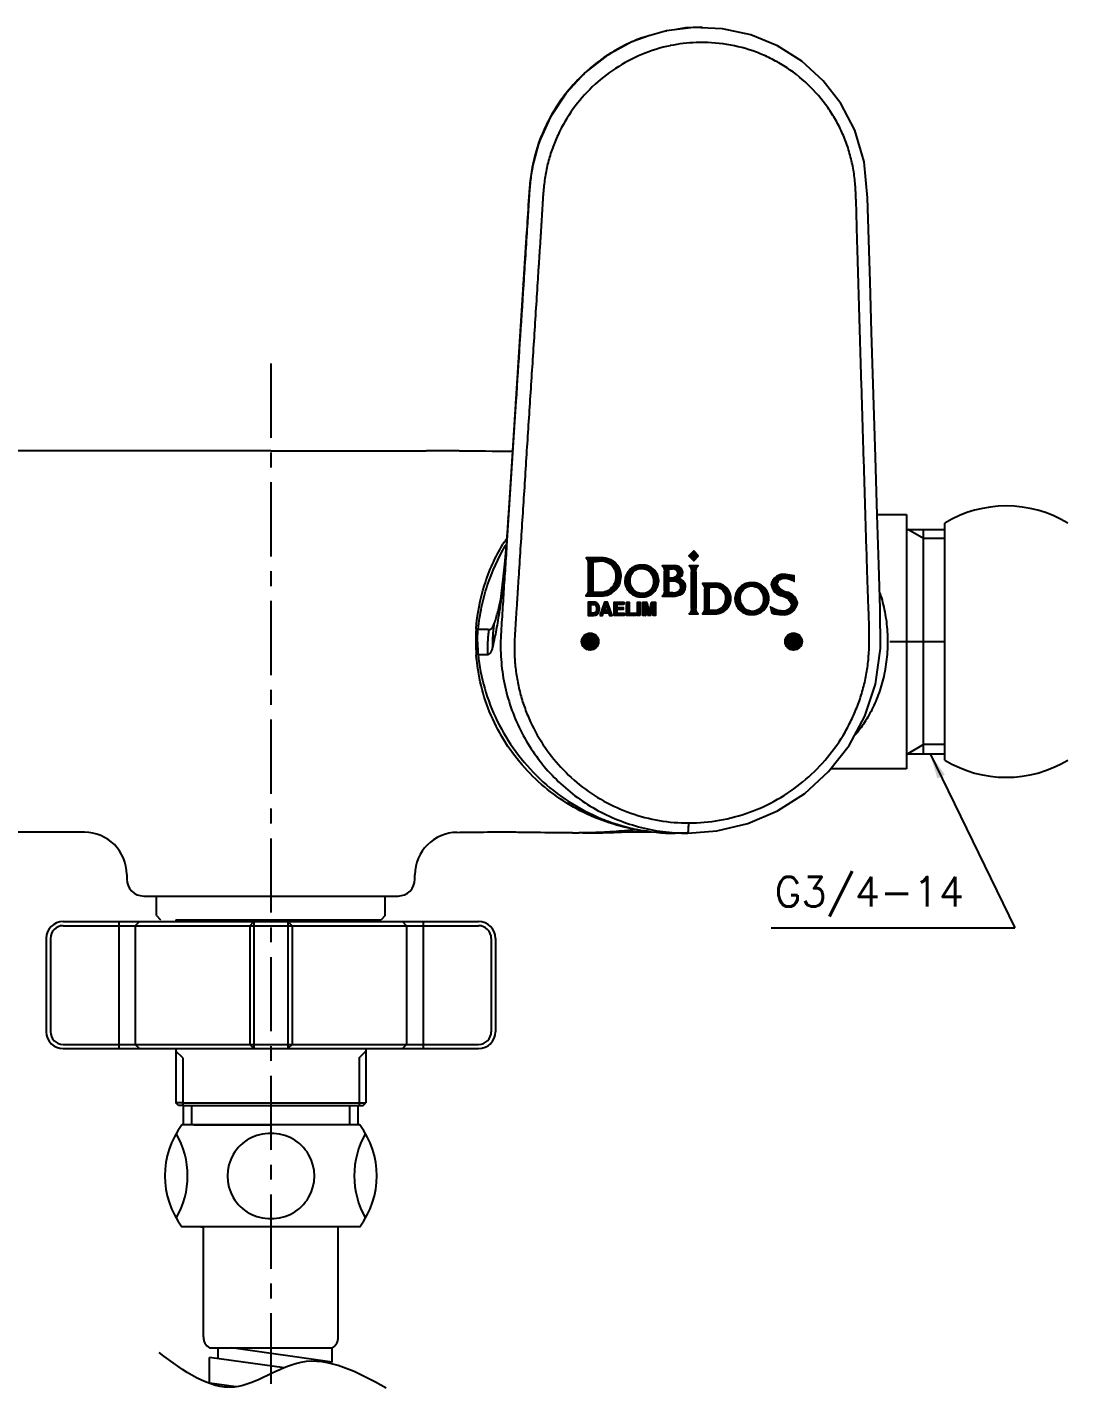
# Model space of a CAD drawing. Extents: x -7342 to 109, y -2615 to 214.
# Drawn here: x -5261.6 to -5138.9, y -2532.8 to -2372.1 of the extents above; entities that cross this region are included whole.
import ezdxf

# ---------------------------------------------------------------- set-up
doc = ezdxf.new("R2010")
doc.units = 0
doc.header["$LTSCALE"] = 7
doc.linetypes.add('CENTER', pattern=[2, 1.25, -0.25, 0.25, -0.25])
doc.layers.get('0').update_dxf_attribs({"color": 2, "linetype": 'CONTINUOUS'})
for name, color, linetype in [('00_COMPONENTS', 7, 'CONTINUOUS'), ('08_ALL_FEATURES', 7, 'CONTINUOUS'), ('CL', 1, 'CENTER'), ('D', 2, 'CONTINUOUS'), ('DIM', 2, 'CONTINUOUS'), ('DWG', 7, 'CONTINUOUS'), ('LAYER_1', 160, 'CONTINUOUS'), ('기본값', 7, 'CONTINUOUS')]:
    doc.layers.add(name, color=color, linetype=linetype)
doc.styles.add('GHS', font='ROMANS.shx', dxfattribs={"bigfont": 'GHS.shx'})
doc.dimstyles.new('STANDARD$7', dxfattribs={"dimtxt": 3.5, "dimasz": 3, "dimexe": 1, "dimexo": 1, "dimgap": 1, "dimtad": 3, "dimdec": 4, "dimzin": 0, "dimdsep": 46, "dimtxsty": 'GHS', "dimcen": 1, "dimclrd": 2, "dimclre": 256, "dimclrt": 2, "dimadec": 4, "dimazin": 0, "dimtfac": 1, "dimtdec": 4, "dimtmove": 2, "dimatfit": 2, "dimfxl": 1, "dimtolj": 1, "dimtzin": 0, "dimlwd": -1, "dimlwe": -1, "dimarcsym": 0})
pattern_1 = [(135, (-4645.74708, -4408.83916), (-0.088388348, -0.088388348), [])]
pattern_2 = [(45, (20371.43451, 10013.80443), (-0.0566591972, 0.0566591972), [])]

msp = doc.modelspace()

# ---------------------------------------------------------------- hatches: boundary and pattern name
at = {"layer": 'D'}
h = msp.add_hatch(dxfattribs=at)
h.set_pattern_fill('ANSI31', color=256, scale=0.641026, angle=720, style=0)
h.set_pattern_definition(pattern_2)
h.paths.add_polyline_path([(-5192.96, -2434.87), (-5193.02, -2434.85), (-5193.08, -2434.83), (-5193.14, -2434.82), (-5193.2, -2434.8), (-5193.26, -2434.78), (-5193.32, -2434.77), (-5193.39, -2434.76), (-5193.45, -2434.75), (-5193.52, -2434.74), (-5193.58, -2434.73), (-5193.65, -2434.72), (-5193.72, -2434.71), (-5193.79, -2434.71), (-5193.86, -2434.7), (-5193.93, -2434.7), (-5194.08, -2434.7), (-5195.66, -2434.7, -0.236351), (-5195.43, -2435.39), (-5195.44, -2435.51), (-5195.44, -2435.61), (-5195.44, -2438.24), (-5195.44, -2438.35), (-5195.43, -2438.47, -0.243656), (-5195.7, -2439.2), (-5194.11, -2439.2, 0.439642), (-5191.54, -2436.91), (-5191.54, -2436.84), (-5191.54, -2436.78), (-5191.55, -2436.72), (-5191.55, -2436.66), (-5191.56, -2436.6), (-5191.56, -2436.54), (-5191.57, -2436.48), (-5191.58, -2436.42), (-5191.6, -2436.36), (-5191.61, -2436.31), (-5191.62, -2436.25), (-5191.64, -2436.2), (-5191.66, -2436.14), (-5191.68, -2436.09), (-5191.69, -2436.04), (-5191.72, -2435.99), (-5191.74, -2435.94), (-5191.76, -2435.89), (-5191.79, -2435.84), (-5191.81, -2435.79), (-5191.84, -2435.74), (-5191.87, -2435.7), (-5191.9, -2435.65), (-5191.93, -2435.61), (-5191.96, -2435.57), (-5192, -2435.52), (-5192.03, -2435.48), (-5192.07, -2435.44), (-5192.1, -2435.4), (-5192.14, -2435.36), (-5192.18, -2435.33), (-5192.22, -2435.29), (-5192.26, -2435.26), (-5192.31, -2435.22), (-5192.35, -2435.19), (-5192.39, -2435.16), (-5192.44, -2435.12), (-5192.49, -2435.09), (-5192.54, -2435.07), (-5192.59, -2435.04), (-5192.64, -2435.01), (-5192.69, -2434.98), (-5192.74, -2434.96), (-5192.79, -2434.94), (-5192.85, -2434.91), (-5192.9, -2434.89)])
h.paths.add_polyline_path([(-5194.13, -2435.09, -0.483453), (-5192.16, -2436.99, -0.445778), (-5194.25, -2438.8), (-5194.79, -2438.75), (-5194.82, -2438.75), (-5194.82, -2435.18), (-5194.79, -2435.17)], flags=16)
h.paths.add_polyline_path([(-5189.06, -2435.56, 0.421392), (-5191.1, -2437.43, 0.424465), (-5189.11, -2439.32, 0.419676), (-5187.11, -2437.41, 0.42023)])
h.paths.add_polyline_path([(-5189.1, -2435.95, -0.422983), (-5187.73, -2437.52, -0.443438), (-5189.09, -2438.93, -0.412579), (-5190.48, -2437.38, -0.44388)], flags=16)
h.paths.add_polyline_path([(-5184.27, -2436.44, 0.448313), (-5185.41, -2435.65), (-5186.7, -2435.65), (-5186.7, -2435.67, -0.295214), (-5186.46, -2436.41), (-5186.46, -2438.47, -0.289977), (-5186.7, -2439.22), (-5186.7, -2439.24), (-5185.8, -2439.24, 0.113927), (-5184.58, -2439.07, 0.285244), (-5183.93, -2438.11, 0.373228), (-5184.82, -2437.15, 0.323791)])
h.paths.add_polyline_path([(-5185.91, -2436.03), (-5185.54, -2435.99, -0.453804), (-5184.86, -2436.53, -0.413868), (-5185.73, -2437.1), (-5185.91, -2437.1)], flags=16)
h.paths.add_polyline_path([(-5185.91, -2437.46), (-5185.52, -2437.43, -0.446221), (-5184.53, -2438.16, -0.476995), (-5185.43, -2438.85), (-5185.91, -2438.8)], flags=16)
h.paths.add_polyline_path([(-5182.7, -2436.42, -0.2882), (-5182.46, -2435.67), (-5182.46, -2435.65), (-5183.41, -2435.65), (-5183.41, -2435.76, -0.248324), (-5183.26, -2436.42), (-5183.26, -2440.56, -0.245344), (-5183.41, -2441.21), (-5183.41, -2441.32), (-5182.46, -2441.32), (-5182.46, -2441.3, -0.290315), (-5182.7, -2440.56)])
h.paths.add_polyline_path([(-5182.41, -2434.47), (-5182.98, -2433.9), (-5183.41, -2434.33), (-5183.41, -2434.62), (-5182.98, -2435.05)])
h.paths.add_polyline_path([(-5183.41, -2434.33), (-5183.55, -2434.47), (-5183.41, -2434.62)])
h.paths.add_polyline_path([(-5183.41, -2435.65), (-5183.5, -2435.65), (-5183.5, -2435.67, -0.04335), (-5183.41, -2435.76)])
h.paths.add_polyline_path([(-5180.62, -2437.73), (-5181.95, -2437.73), (-5181.95, -2437.75, -0.310287), (-5181.71, -2438.48), (-5181.71, -2440.54, -0.280542), (-5181.95, -2441.31), (-5181.95, -2441.32), (-5180.65, -2441.32, 0.44276), (-5178.6, -2439.5, 0.459325)])
h.paths.add_polyline_path([(-5180.67, -2438.13, -0.48581), (-5179.22, -2439.56, -0.453578), (-5180.76, -2440.93), (-5181.16, -2440.89), (-5181.16, -2438.19)], flags=16)
h.paths.add_polyline_path([(-5176.07, -2437.64, 0.421405), (-5178.11, -2439.52, 0.424441), (-5176.13, -2441.41, 0.419716), (-5174.12, -2439.49, 0.420245)])
h.paths.add_polyline_path([(-5176.11, -2438.03, -0.423026), (-5174.74, -2439.6, -0.443471), (-5176.1, -2441.02, -0.412591), (-5177.49, -2439.47, -0.443865)], flags=16)
h.paths.add_polyline_path([(-5171.14, -2436.84), (-5172.13, -2436.69, 0.42075), (-5173.84, -2437.86, 0.317457), (-5172.53, -2439.21, -0.298738), (-5171.44, -2440.23, -0.38441), (-5172.48, -2440.99, -0.161999), (-5173.94, -2440.48), (-5173.77, -2441.21, 0.086778), (-5172.56, -2441.41, 0.406659), (-5170.74, -2440.01, 0.296431), (-5172.04, -2438.75, -0.2788), (-5173.13, -2437.79, -0.426893), (-5172.19, -2437.11, -0.173483), (-5171.14, -2437.5)])
h = msp.add_hatch(dxfattribs=at)
h.set_pattern_fill('ANSI31', color=256, scale=0.641026, angle=720, style=0)
h.set_pattern_definition(pattern_2)
h.paths.add_polyline_path([(-5194.16, -2441.06), (-5194.12, -2440.88), (-5194.1, -2440.69), (-5194.11, -2440.6), (-5194.12, -2440.52), (-5194.13, -2440.43), (-5194.16, -2440.34), (-5194.2, -2440.25), (-5194.25, -2440.17), (-5194.32, -2440.09), (-5194.41, -2440.02), (-5194.51, -2439.97), (-5194.58, -2439.95), (-5194.67, -2439.94), (-5194.76, -2439.94), (-5195.43, -2439.94), (-5195.43, -2441.51), (-5194.76, -2441.51), (-5194.54, -2441.48), (-5194.36, -2441.38), (-5194.23, -2441.22)])
h.paths.add_polyline_path([(-5195.12, -2440.21), (-5194.81, -2440.21), (-5194.68, -2440.22), (-5194.58, -2440.27), (-5194.51, -2440.34), (-5194.47, -2440.44), (-5194.45, -2440.56), (-5194.44, -2440.71), (-5194.44, -2440.82), (-5194.46, -2440.92), (-5194.49, -2441.01), (-5194.56, -2441.14), (-5194.67, -2441.21), (-5194.81, -2441.24), (-5195.12, -2441.24)], flags=16)
h.paths.add_polyline_path([(-5193.13, -2439.94), (-5193.5, -2439.94), (-5194.06, -2441.51), (-5193.72, -2441.51), (-5193.61, -2441.19), (-5193.04, -2441.19), (-5192.93, -2441.51), (-5192.58, -2441.51)])
h.paths.add_polyline_path([(-5193.52, -2440.92), (-5193.32, -2440.3), (-5193.12, -2440.92)], flags=16)
h.paths.add_polyline_path([(-5191.3, -2440.55), (-5192.04, -2440.55), (-5192.04, -2440.22), (-5191.23, -2440.22), (-5191.23, -2439.94), (-5192.36, -2439.94), (-5192.36, -2441.51), (-5191.19, -2441.51), (-5191.19, -2441.23), (-5192.04, -2441.23), (-5192.04, -2440.82), (-5191.3, -2440.82)])
h.paths.add_polyline_path([(-5190.59, -2439.94), (-5190.92, -2439.94), (-5190.92, -2441.51), (-5189.81, -2441.51), (-5189.81, -2441.23), (-5190.59, -2441.23)])
h.paths.add_polyline_path([(-5189.29, -2439.94), (-5189.61, -2439.94), (-5189.61, -2441.51), (-5189.29, -2441.51)])
h.paths.add_polyline_path([(-5188.68, -2440.41), (-5188.68, -2440.37), (-5188.68, -2440.32), (-5188.68, -2440.27), (-5188.68, -2440.23), (-5188.68, -2440.19), (-5188.38, -2441.51), (-5188.07, -2441.51), (-5187.77, -2440.19), (-5187.77, -2440.23), (-5187.77, -2440.27), (-5187.77, -2440.32), (-5187.77, -2440.37), (-5187.77, -2440.41), (-5187.77, -2440.45), (-5187.77, -2441.51), (-5187.47, -2441.51), (-5187.47, -2439.94), (-5187.94, -2439.94), (-5188.22, -2441.17), (-5188.51, -2439.94), (-5188.98, -2439.94), (-5188.98, -2441.51), (-5188.68, -2441.51)])
h = msp.add_hatch(dxfattribs=at)
h.set_pattern_fill('ANSI31', color=256, scale=0.095233, angle=720, style=0)
h.set_pattern_definition([(45, (-6895.486861, -4260.592286), (-0.00841745672, 0.00841745672), [])])
h.paths.add_polyline_path([(-5183.41, -2441.21, -0.043414), (-5183.5, -2441.3), (-5183.5, -2441.32), (-5183.41, -2441.32)])
at = {"layer": 'DIM'}
h = msp.add_hatch(dxfattribs=at)
h.set_pattern_fill('ANSI31', color=5, angle=90, style=0)
h.set_pattern_definition(pattern_1)
h.paths.add_polyline_path([(-5196.2, -2444.59), (-5194.2, -2444.59, 0.414214), (-5195.2, -2443.59, 0.414214)])
h.paths.add_polyline_path([(-5196.2, -2444.59, 0.414214), (-5195.2, -2445.59, 0.414214), (-5194.2, -2444.59)])
h = msp.add_hatch(dxfattribs=at)
h.set_pattern_fill('ANSI31', color=1, angle=90, style=0)
h.set_pattern_definition(pattern_1)
h.paths.add_polyline_path([(-5172.2, -2444.59, 0.414214), (-5171.2, -2445.59, 0.414214), (-5170.2, -2444.59)])
h.paths.add_polyline_path([(-5171.2, -2443.59, 0.414214), (-5172.2, -2444.59), (-5170.2, -2444.59, 0.414214)])

# ---------------------------------------------------------------- linework, layer by layer
at = {"color": 7, "linetype": 'Continuous'}
for p, q in [((-5232.86, -2422.1), (-5320.11, -2422.11)), ((-5232.86, -2422.09), (-5221.77, -2422.09)), ((-5232.86, -2422.09), (-5221.77, -2422.09)), ((-5204.43, -2422.12), (-5204.36, -2422.12)), ((-5161.33, -2429.59), (-5157.86, -2429.59)), ((-5157.86, -2429.59), (-5157.86, -2459.59)), ((-5157.86, -2431.37), (-5153.36, -2431.37)), ((-5155.86, -2457.81), (-5155.86, -2431.37)), ((-5157.86, -2457.81), (-5153.36, -2457.81)), ((-5157.86, -2459.59), (-5166.8, -2459.59)), ((-5254.85, -2467.07), (-5290.35, -2467.07)), ((-5197.26, -2467.15), (-5197.34, -2467.15)), ((-5197.26, -2467.15), (-5197.34, -2467.15)), ((-5191.95, -2467.07), (-5190.81, -2467.03)), ((-5190.81, -2467.03), (-5190.46, -2467.02)), ((-5190.46, -2467.02), (-5188.05, -2467.01)), ((-5249.86, -2472.07), (-5249.86, -2472.59)), ((-5215.86, -2472.59), (-5215.86, -2472.09)), ((-5247.86, -2474.59), (-5217.86, -2474.59))]:
    msp.add_line(p, q, dxfattribs=at)
msp.add_lwpolyline([(-5196.05, -2467.15), (-5194.1, -2467.13), (-5191.95, -2467.07)], dxfattribs=at)
for centre, radius, start, end in [((-5213.23, -3291.61), 869.53, 89.82877, 90.08489), ((-5254.86, -2472.07), 5, 0, 89.9948), ((-5210.86, -2472.09), 5, 90.1988, 180), ((-5215.83, -1038.26), 1428.83, 270.19876, 270.24499), ((-5206.23, -3203.43), 736.35, 89.96863, 90.27117), ((-5197.32, -2357.41), 109.74, 270.0305, 270.4146), ((-5247.86, -2472.59), 2, 180, 270), ((-5217.86, -2472.59), 2, 270, 0)]:
    msp.add_arc(centre, radius, start, end, dxfattribs=at)
for points in [[(-5221.77, -2422.09), (-5219.35, -2422.09), (-5216.94, -2422.09), (-5214.52, -2422.08)], [(-5210.64, -2422.09), (-5208.57, -2422.09), (-5206.5, -2422.12), (-5204.43, -2422.12)], [(-5189.78, -2466.74), (-5190.23, -2466.81), (-5190.68, -2466.86), (-5191.13, -2466.9)]]:
    msp.add_open_spline(points, degree=3, dxfattribs=at)
for points, knots in [([(-5197.34, -2467.15), (-5198.75, -2467.15), (-5200.88, -2467.12), (-5203.71, -2467.08), (-5205.12, -2467.07), (-5205.83, -2467.07)], [0, 0, 0, 0, 0.499977, 0.749956, 1, 1, 1, 1]), ([(-5191.13, -2466.9), (-5192.03, -2466.99), (-5193.83, -2467.11), (-5195.63, -2467.14), (-5196.53, -2467.15)], [0, 0, 0, 0, 0.500348, 1, 1, 1, 1])]:
    msp.add_open_spline(points, degree=3, knots=knots, dxfattribs=at)
at = {"layer": '00_COMPONENTS', "color": 7, "linetype": 'Continuous'}
for p, q in [((-5246.36, -2476.89), (-5246.36, -2474.59)), ((-5219.36, -2476.89), (-5219.36, -2474.59)), ((-5257.36, -2477.59), (-5208.36, -2477.59)), ((-5250.8, -2477.59), (-5250.8, -2492.59)), ((-5248.86, -2478.09), (-5248.36, -2477.59)), ((-5246.36, -2476.89), (-5245.86, -2477.39)), ((-5244.06, -2477.39), (-5244.06, -2477.59)), ((-5244.06, -2477.39), (-5221.66, -2477.39)), ((-5235.36, -2478.09), (-5234.86, -2477.59)), ((-5234.86, -2477.59), (-5234.86, -2492.59)), ((-5230.36, -2478.09), (-5230.86, -2477.59)), ((-5230.86, -2477.59), (-5230.86, -2492.59)), ((-5221.66, -2477.39), (-5219.85, -2477.39)), ((-5221.66, -2477.39), (-5221.66, -2477.59)), ((-5219.36, -2476.89), (-5219.86, -2477.39)), ((-5216.85, -2478.09), (-5217.35, -2477.59)), ((-5214.91, -2477.59), (-5214.91, -2492.59)), ((-5257.36, -2478.09), (-5208.36, -2478.09)), ((-5248.86, -2478.09), (-5248.86, -2492.09)), ((-5235.36, -2478.09), (-5235.36, -2492.09)), ((-5230.36, -2478.09), (-5230.36, -2492.09)), ((-5216.85, -2478.09), (-5216.85, -2492.09)), ((-5259.36, -2479.59), (-5259.36, -2490.59)), ((-5258.86, -2479.59), (-5258.86, -2490.59)), ((-5206.86, -2479.59), (-5206.86, -2490.59)), ((-5206.36, -2479.59), (-5206.36, -2490.59)), ((-5257.36, -2492.09), (-5208.36, -2492.09)), ((-5248.86, -2492.09), (-5248.36, -2492.59)), ((-5235.36, -2492.09), (-5234.86, -2492.59)), ((-5230.36, -2492.09), (-5230.86, -2492.59)), ((-5216.85, -2492.09), (-5217.35, -2492.59)), ((-5257.36, -2492.59), (-5208.36, -2492.59)), ((-5244.06, -2492.59), (-5244.06, -2492.89)), ((-5243.26, -2493.69), (-5244.06, -2492.89)), ((-5244.06, -2492.89), (-5244.06, -2498.99)), ((-5243.26, -2493.69), (-5243.26, -2499.29)), ((-5222.46, -2493.69), (-5221.66, -2492.89)), ((-5222.46, -2493.69), (-5222.46, -2499.29)), ((-5221.66, -2492.59), (-5221.66, -2492.89)), ((-5221.66, -2492.89), (-5221.66, -2498.99)), ((-5243.76, -2499.29), (-5244.06, -2498.99)), ((-5243.26, -2498.99), (-5244.06, -2498.99)), ((-5243.26, -2499.29), (-5243.76, -2499.29)), ((-5243.26, -2498.99), (-5232.86, -2498.99)), ((-5243.26, -2499.29), (-5222.46, -2499.29)), ((-5243.16, -2501.59), (-5243.16, -2499.29)), ((-5242.17, -2501.59), (-5242.17, -2499.29)), ((-5232.86, -2498.99), (-5222.46, -2498.99)), ((-5223.54, -2501.59), (-5223.54, -2499.29)), ((-5222.56, -2501.59), (-5222.56, -2499.29)), ((-5222.46, -2498.99), (-5221.66, -2498.99)), ((-5222.46, -2499.29), (-5221.96, -2499.29)), ((-5221.96, -2499.29), (-5221.66, -2498.99)), ((-5222.36, -2501.59), (-5243.36, -2501.59)), ((-5241.96, -2501.59), (-5232.86, -2501.59)), ((-5223.76, -2501.59), (-5232.86, -2501.59))]:
    msp.add_line(p, q, dxfattribs=at)
for centre, radius, start, end in [((-5257.36, -2479.59), 2, 90, 180), ((-5208.36, -2479.59), 2, 0, 90), ((-5257.36, -2479.59), 1.5, 90, 180), ((-5208.36, -2479.59), 1.5, 0, 90), ((-5257.36, -2490.59), 2, 180, 270), ((-5257.36, -2490.59), 1.5, 180, 270), ((-5208.36, -2490.59), 2, 270, 0), ((-5208.36, -2490.59), 1.5, 270, 0), ((-5235.36, -2507.59), 10, 143.0917, 216.8699), ((-5230.36, -2507.59), 10, 323.1301, 36.8825), ((-5252.68, -2507.59), 10, 330, 30), ((-5232.97, -2507.61), 5.02, 88.6566, 271.3434), ((-5232.74, -2507.61), 5.02, 268.6566, 91.3434), ((-5213.03, -2507.59), 10, 150, 210)]:
    msp.add_arc(centre, radius, start, end, dxfattribs=at)
at = {"layer": '08_ALL_FEATURES', "color": 7, "linetype": 'Continuous'}
for p, q in [((-5188.14, -2373.12), (-5190.26, -2373.87)), ((-5186.18, -2372.55), (-5189.23, -2373.44)), ((-5183.02, -2372.16), (-5186.18, -2372.55)), ((-5186.18, -2372.55), (-5186.18, -2372.55)), ((-5179.6, -2372.31), (-5183.02, -2372.16)), ((-5189.23, -2373.44), (-5190.43, -2373.95)), ((-5202.03, -2388.67), (-5202.03, -2388.66)), ((-5202.64, -2395.55), (-5202.77, -2397.53)), ((-5202.64, -2395.56), (-5202.64, -2395.55)), ((-5202.77, -2397.53), (-5204.61, -2425.92)), ((-5203.09, -2402.46), (-5204.87, -2430.08)), ((-5203.09, -2402.46), (-5203.09, -2402.45)), ((-5203.06, -2402.45), (-5203.07, -2402.55)), ((-5203.95, -2416.25), (-5204.82, -2429.63)), ((-5203.98, -2416.27), (-5203.98, -2416.25)), ((-5204.82, -2429.63), (-5205.05, -2433.29)), ((-5204.87, -2430.08), (-5204.87, -2429.98)), ((-5205.09, -2433.29), (-5205.1, -2433.49)), ((-5206.09, -2441.08), (-5206.08, -2441.05)), ((-5205.92, -2441.08), (-5205.93, -2441.1)), ((-5205.92, -2441.12), (-5205.93, -2441.14)), ((-5208.41, -2446.12), (-5207.24, -2446.12)), ((-5190.35, -2467.02), (-5190.33, -2467.02)), ((-5183.69, -2467.19), (-5185.18, -2467.19))]:
    msp.add_line(p, q, dxfattribs=at)
for points in [[(-5182.13, -2372.14), (-5183.95, -2372.22), (-5185.01, -2372.41)], [(-5162.46, -2392.25), (-5162.87, -2388), (-5163.98, -2384.28), (-5165.62, -2381.12), (-5167.7, -2378.44), (-5170.21, -2376.15), (-5173.1, -2374.31), (-5176.26, -2373.03), (-5179.6, -2372.31)], [(-5190.26, -2373.87), (-5193.16, -2375.44), (-5195.78, -2377.48), (-5198.04, -2379.92), (-5199.88, -2382.7), (-5201.24, -2385.74), (-5202.03, -2388.66)], [(-5161.54, -2422.84), (-5161.99, -2408.1), (-5162.17, -2402.16), (-5162.46, -2392.25)], [(-5183.69, -2467.19), (-5180.24, -2466.92), (-5176.58, -2466.04), (-5173.09, -2464.54), (-5169.89, -2462.49), (-5167.06, -2459.92), (-5164.65, -2456.85), (-5162.78, -2453.37), (-5161.52, -2449.62), (-5160.93, -2445.42), (-5160.97, -2440.74), (-5161.15, -2435.53), (-5161.33, -2429.62), (-5161.54, -2422.84)], [(-5204.61, -2425.92), (-5204.95, -2431.13), (-5205.04, -2432.39), (-5205.11, -2433.29)], [(-5205.11, -2433.29), (-5205.3, -2435.47), (-5205.48, -2437.24), (-5205.64, -2438.58), (-5205.79, -2439.63), (-5205.95, -2440.49), (-5206.09, -2441.08)]]:
    msp.add_lwpolyline(points, dxfattribs=at)
for centre, radius, start, end in [((-5182.17, -2392.32), 20.17, 89.3393, 89.8884), ((-5181.94, -2392.56), 20.46, 114.5202, 122.4084), ((-5182.07, -2392.32), 20.19, 110.5132, 114.4681), ((-5182.05, -2392.2), 18.27, 91.9755, 101.6582), ((-5181.89, -2392.62), 20.54, 123.792, 131.6313), ((-5181.92, -2392.59), 20.5, 122.4127, 123.7889), ((-5182.09, -2392.41), 20.24, 133.0533, 140.9711), ((-5181.96, -2392.55), 20.44, 131.637, 133.0598), ((-5182.02, -2392.46), 20.33, 140.9797, 142.4965), ((-5181.85, -2392.59), 20.55, 142.5023, 150.0812), ((-5181.73, -2392.67), 20.69, 150.0678, 151.8838), ((-5181.8, -2392.63), 20.62, 151.8808, 159.1649), ((-5182.86, -2392.24), 19.48, 161.3068, 167.6368), ((-5182.41, -2392.39), 19.95, 159.1871, 161.3096), ((-5183.14, -2392.21), 19.22, 165.2166, 169.3675), ((-5182.36, -2392.34), 19.99, 167.6521, 169.3918), ((-5159.42, -2394.84), 43.09, 174.5682, 175.7443), ((-2686.68, -2562.15), 2521.47, 176.21164, 176.36884), ((-5186.12, -2444.77), 22.6, 146.9781, 148.1408), ((-5186.15, -2444.75), 22.57, 148.1411, 148.9086), ((-5184.64, -2445.41), 23.86, 149.1447, 149.3656), ((-5186.76, -2444.56), 21.93, 176.1971, 179.9484), ((-5186.84, -2444.56), 21.85, 179.951, 180.2558), ((-5186.75, -2444.55), 21.93, 180.2581, 184.133), ((-5196.98, -2342.87), 124.31, 272.7245, 272.8961), ((-5199.12, -2300.54), 166.68, 272.895, 273.0475), ((-5186.17, -2445.21), 21.84, 259.1383, 260.1786), ((-5186.21, -2445.46), 21.58, 260.1717, 264.5547)]:
    msp.add_arc(centre, radius, start, end, dxfattribs=at)
for points, knots in [([(-5186.18, -2372.55), (-5186.18, -2372.55), (-5186.17, -2372.55), (-5186.16, -2372.57), (-5186.15, -2372.59), (-5186.15, -2372.61)], [0, 0, 0, 0, 0.090734, 0.274791, 1, 1, 1, 1]), ([(-5185.74, -2374.31), (-5186.89, -2374.54), (-5189.14, -2375.24), (-5192.26, -2376.89), (-5195.01, -2379.09), (-5197.31, -2381.74), (-5198.79, -2384.27), (-5199.67, -2386.41), (-5200.19, -2388.07), (-5200.53, -2389.77), (-5200.72, -2391.49), (-5200.83, -2393.21), (-5200.93, -2394.94), (-5201.04, -2396.66), (-5201.15, -2398.38), (-5201.27, -2400.11), (-5201.41, -2402.4), (-5201.6, -2405.27), (-5201.89, -2409.87), (-5202.27, -2415.61), (-5202.64, -2421.35), (-5202.93, -2425.95), (-5203.15, -2429.39), (-5203.38, -2432.84), (-5203.56, -2435.71), (-5203.71, -2438.01), (-5203.82, -2439.73), (-5203.93, -2441.45), (-5204.05, -2443.17), (-5204.15, -2444.9), (-5204.12, -2446.62), (-5203.95, -2448.34), (-5203.63, -2450.03), (-5203.18, -2451.69), (-5202.39, -2453.84), (-5201.07, -2456.4), (-5199, -2459.16), (-5196.5, -2461.55), (-5193.61, -2463.48), (-5190.44, -2464.91), (-5187.05, -2465.78), (-5184.72, -2465.98), (-5183.56, -2465.98)], [0, 0, 0, 0, 0.031677, 0.063383, 0.095015, 0.126555, 0.158006, 0.173703, 0.18936, 0.204983, 0.220585, 0.236173, 0.25176, 0.267348, 0.282935, 0.298523, 0.314111, 0.345288, 0.376463, 0.438814, 0.501165, 0.532341, 0.563518, 0.594694, 0.625869, 0.641455, 0.65704, 0.672628, 0.688226, 0.70381, 0.719363, 0.734905, 0.750435, 0.765953, 0.781464, 0.812458, 0.843484, 0.874572, 0.905758, 0.937057, 0.968473, 1, 1, 1, 1]), ([(-5190.43, -2373.94), (-5191.81, -2374.57), (-5194.43, -2376.13), (-5197.18, -2378.75), (-5198.99, -2381.17), (-5200.52, -2383.75), (-5201.35, -2385.86), (-5201.73, -2387.31)], [0, 0, 0, 0, 0.251115, 0.501705, 0.626812, 0.751615, 1, 1, 1, 1]), ([(-5183.56, -2465.98), (-5182.35, -2465.98), (-5179.91, -2465.76), (-5176.37, -2464.82), (-5173.05, -2463.28), (-5170.03, -2461.2), (-5167.41, -2458.65), (-5165.62, -2456.19), (-5164.47, -2454.07), (-5163.73, -2452.41), (-5163.13, -2450.71), (-5162.69, -2448.96), (-5162.4, -2447.18), (-5162.27, -2445.39), (-5162.26, -2443.59), (-5162.31, -2441.8), (-5162.38, -2440.01), (-5162.45, -2438.22), (-5162.51, -2436.43), (-5162.58, -2434.04), (-5162.67, -2431.05), (-5162.78, -2427.47), (-5162.89, -2423.89), (-5163, -2420.31), (-5163.11, -2416.72), (-5163.22, -2413.14), (-5163.33, -2409.56), (-5163.44, -2405.97), (-5163.54, -2402.39), (-5163.63, -2399.41), (-5163.7, -2397.02), (-5163.75, -2395.23), (-5163.79, -2393.44), (-5163.86, -2391.64), (-5163.98, -2389.86), (-5164.28, -2388.09), (-5164.75, -2386.36), (-5165.39, -2384.69), (-5166.19, -2383.09), (-5167.47, -2381.08), (-5169.43, -2378.81), (-5171.8, -2376.96), (-5173.9, -2375.78), (-5176.11, -2374.82), (-5179.05, -2374.05), (-5181.47, -2373.9), (-5182.68, -2373.94)], [0, 0, 0, 0, 0.031609, 0.063286, 0.09497, 0.126636, 0.158249, 0.189751, 0.205471, 0.221177, 0.236861, 0.252496, 0.268097, 0.283683, 0.299258, 0.314822, 0.330378, 0.345937, 0.361497, 0.377058, 0.408181, 0.439303, 0.470425, 0.501546, 0.532667, 0.563789, 0.594911, 0.626033, 0.657158, 0.688281, 0.70384, 0.719395, 0.734948, 0.750513, 0.766078, 0.781585, 0.797093, 0.812622, 0.828136, 0.843632, 0.874645, 0.905801, 0.921435, 0.937093, 0.968481, 1, 1, 1, 1]), ([(-5202.01, -2388.66), (-5202.12, -2389.23), (-5202.28, -2390.37), (-5202.39, -2391.81), (-5202.46, -2392.96), (-5202.53, -2394.11), (-5202.58, -2394.97), (-5202.62, -2395.55)], [0, 0, 0, 0, 0.250564, 0.500648, 0.625559, 0.750396, 1, 1, 1, 1]), ([(-5202.62, -2395.55), (-5202.69, -2396.7), (-5202.84, -2399), (-5202.99, -2401.3), (-5203.06, -2402.45)], [0, 0, 0, 0, 0.499965, 1, 1, 1, 1]), ([(-5204.87, -2430.08), (-5204.89, -2430.35), (-5204.96, -2431.42), (-5205.03, -2432.49), (-5205.09, -2433.29)], [0, 0, 0, 0, 0.252295, 1, 1, 1, 1]), ([(-5208.64, -2443.1), (-5208.52, -2441.35), (-5207.86, -2437.85), (-5206.39, -2434.61), (-5205.48, -2433.1)], [0, 0, 0, 0, 0.500115, 1, 1, 1, 1]), ([(-5208.41, -2443.12), (-5208.32, -2442.25), (-5208.05, -2440.53), (-5207.15, -2437.16), (-5206.06, -2434.75), (-5205.17, -2433.25)], [0, 0, 0, 0, 0.250238, 0.500498, 1, 1, 1, 1]), ([(-5205.1, -2433.49), (-5205.21, -2434.88), (-5205.39, -2436.87), (-5205.68, -2439.41), (-5205.84, -2440.57), (-5205.92, -2441.12)], [0, 0, 0, 0, 0.543792, 0.784313, 1, 1, 1, 1]), ([(-5205.05, -2433.29), (-5205.11, -2434.26), (-5205.24, -2436.19), (-5205.43, -2439.08), (-5205.58, -2441.5), (-5205.72, -2443.43), (-5205.77, -2444.88), (-5205.74, -2446.33), (-5205.57, -2448.26), (-5205.12, -2450.64), (-5204.22, -2453.4), (-5202.54, -2456.88), (-5200.2, -2460.01), (-5197.31, -2462.59), (-5194.9, -2464.23), (-5192.28, -2465.53), (-5188.59, -2466.8), (-5185.64, -2467.19), (-5183.69, -2467.19)], [0, 0, 0, 0, 0.062427, 0.124849, 0.187289, 0.21853, 0.249773, 0.28101, 0.312229, 0.374574, 0.436847, 0.499094, 0.623438, 0.685872, 0.748435, 0.81115, 0.874032, 1, 1, 1, 1]), ([(-5205.1, -2433.49), (-5205.11, -2433.46), (-5205.11, -2433.4), (-5205.11, -2433.33), (-5205.11, -2433.29)], [0, 0, 0, 0, 0.404797, 1, 1, 1, 1]), ([(-5161.01, -2438.88), (-5160.78, -2439.6), (-5160.39, -2441.11), (-5160.09, -2443.43), (-5160.09, -2445.8), (-5160.4, -2448.12), (-5160.97, -2450.32), (-5161.77, -2452.34), (-5162.78, -2454.11), (-5163.56, -2455.16), (-5163.96, -2455.64)], [0, 0, 0, 0, 0.129002, 0.261646, 0.395378, 0.527945, 0.656826, 0.779321, 0.89368, 1, 1, 1, 1]), ([(-5205.93, -2441.14), (-5205.99, -2441.56), (-5206.12, -2442.34), (-5206.32, -2443.42), (-5206.5, -2444.33), (-5206.62, -2444.87), (-5206.67, -2445.11)], [0, 0, 0, 0, 0.315611, 0.587952, 0.816032, 1, 1, 1, 1]), ([(-5206.47, -2442.38), (-5206.4, -2442.19), (-5206.27, -2441.75), (-5206.15, -2441.32), (-5206.09, -2441.08)], [0, 0, 0, 0, 0.447952, 1, 1, 1, 1]), ([(-5208.49, -2444.64), (-5208.49, -2444.37), (-5208.47, -2443.86), (-5208.44, -2443.35), (-5208.42, -2443.12)], [0, 0, 0, 0, 0.536501, 1, 1, 1, 1]), ([(-5208.42, -2443.12), (-5208.31, -2443.12), (-5208.08, -2443.12), (-5207.76, -2443.13), (-5207.43, -2443.13), (-5207.21, -2443.14), (-5207.1, -2443.15)], [0, 0, 0, 0, 0.25258, 0.50332, 0.751299, 1, 1, 1, 1]), ([(-5207.24, -2446.12), (-5207.26, -2445.89), (-5207.27, -2445.39), (-5207.26, -2444.63), (-5207.21, -2443.87), (-5207.15, -2443.37), (-5207.1, -2443.15)], [0, 0, 0, 0, 0.235042, 0.500676, 0.765836, 1, 1, 1, 1]), ([(-5207.1, -2443.15), (-5207.05, -2443.15), (-5206.93, -2443.14), (-5206.8, -2443.03), (-5206.7, -2442.91), (-5206.58, -2442.7), (-5206.51, -2442.51), (-5206.47, -2442.38)], [0, 0, 0, 0, 0.151173, 0.329379, 0.448199, 0.595763, 1, 1, 1, 1]), ([(-5206.67, -2445.11), (-5206.68, -2444.9), (-5206.68, -2444.44), (-5206.65, -2443.74), (-5206.58, -2443.04), (-5206.51, -2442.59), (-5206.47, -2442.38)], [0, 0, 0, 0, 0.234643, 0.500153, 0.765532, 1, 1, 1, 1]), ([(-5208.49, -2444.64), (-5208.49, -2444.88), (-5208.47, -2445.25), (-5208.44, -2445.75), (-5208.43, -2445.99), (-5208.41, -2446.12)], [0, 0, 0, 0, 0.499711, 0.749756, 1, 1, 1, 1]), ([(-5206.67, -2445.11), (-5206.71, -2445.27), (-5206.79, -2445.53), (-5206.91, -2445.83), (-5207.01, -2445.99), (-5207.09, -2446.06), (-5207.16, -2446.11), (-5207.22, -2446.12), (-5207.24, -2446.12)], [0, 0, 0, 0, 0.397866, 0.679088, 0.782748, 0.866694, 0.936578, 1, 1, 1, 1]), ([(-5190.28, -2466.65), (-5191.49, -2466.42), (-5193.87, -2465.75), (-5197.22, -2464.18), (-5200.28, -2462.1), (-5202.97, -2459.55), (-5205.23, -2456.61), (-5206.97, -2453.33), (-5208.15, -2449.81), (-5208.54, -2447.36), (-5208.63, -2446.14)], [0, 0, 0, 0, 0.124804, 0.249622, 0.374517, 0.499483, 0.624526, 0.749636, 0.874801, 1, 1, 1, 1]), ([(-5208.41, -2446.12), (-5208.28, -2447.47), (-5207.74, -2450.16), (-5206.25, -2454.03), (-5204.06, -2457.63), (-5201.23, -2460.85), (-5197.8, -2463.55), (-5194.55, -2465.26), (-5191.76, -2466.25), (-5188.89, -2466.97), (-5186.66, -2467.19), (-5185.18, -2467.19)], [0, 0, 0, 0, 0.118656, 0.238912, 0.361185, 0.485673, 0.61233, 0.74078, 0.805534, 0.870436, 1, 1, 1, 1]), ([(-5183.69, -2467.19), (-5183.68, -2467.19), (-5183.66, -2467.16), (-5183.64, -2467.1), (-5183.62, -2466.99), (-5183.6, -2466.84), (-5183.59, -2466.65), (-5183.57, -2466.36), (-5183.56, -2466.13), (-5183.56, -2465.98)], [0, 0, 0, 0, 0.023758, 0.077775, 0.167463, 0.291212, 0.444889, 0.620351, 1, 1, 1, 1]), ([(-5196.05, -2467.15), (-5195.56, -2467.15), (-5193.9, -2467.13), (-5192.24, -2467.09), (-5191.07, -2467.03)], [0, 0, 0, 0, 0.291997, 1, 1, 1, 1]), ([(-5190.33, -2467.02), (-5190.15, -2467.02), (-5189.56, -2467.01), (-5188.97, -2466.97), (-5188.57, -2466.93)], [0, 0, 0, 0, 0.2507472, 0.8012629, 0.8012629, 0.8012629, 0.8012629]), ([(-5190.26, -2466.99), (-5189.8, -2466.96), (-5189.29, -2466.94), (-5188.78, -2466.91), (-5188.73, -2466.91)], [0, 0, 0, 0, 0.6481883, 0.7166342, 0.7166342, 0.7166342, 0.7166342])]:
    msp.add_open_spline(points, degree=3, knots=knots, dxfattribs=at)
for points in [[(-5202.03, -2388.67), (-5202.16, -2389.36), (-5202.25, -2390.06), (-5202.32, -2390.76)], [(-5202.39, -2391.64), (-5202.49, -2392.95), (-5202.55, -2394.25), (-5202.64, -2395.56)], [(-5203.07, -2402.55), (-5203.36, -2407.12), (-5203.66, -2411.68), (-5203.95, -2416.25)]]:
    msp.add_open_spline(points, degree=3, dxfattribs=at)
at = {"layer": 'CL'}
msp.add_line((-5232.86, -2411.79), (-5232.86, -2532.11), dxfattribs=at)
at = {"layer": 'CL', "color": 1}
msp.add_line((-5159.86, -2444.59), (-5153.36, -2444.59), dxfattribs=at)
at = {"layer": 'D'}
for p, q in [((-5155.86, -2432.44), (-5157.71, -2431.37)), ((-5153.36, -2432.44), (-5155.86, -2432.44)), ((-5155.86, -2456.74), (-5157.71, -2457.81)), ((-5153.36, -2456.74), (-5155.86, -2456.74)), ((-5173.83, -2478.36), (-5145.11, -2478.36))]:
    msp.add_line(p, q, dxfattribs=at)
msp.add_spline([(-5219.27, -2532.62), (-5229.31, -2529.6), (-5237.15, -2532.5), (-5246.03, -2528.44)], degree=3, dxfattribs=at)
at = {"layer": 'DIM'}
for centre in [(-5195.2, -2444.59), (-5171.2, -2444.59)]:
    msp.add_circle(centre, 1, dxfattribs=at)
at = {"layer": 'DWG'}
msp.add_line((-5153.36, -2458.57), (-5153.36, -2430.61), dxfattribs=at)
at = {"layer": 'DWG', "color": 2, "linetype": 'Continuous'}
msp.add_line((-5228.66, -2474.59), (-5228.61, -2474.65), dxfattribs=at)
at = {"layer": 'DWG', "color": 7, "linetype": 'Continuous'}
for p, q in [((-5222.36, -2513.59), (-5243.36, -2513.59)), ((-5241.11, -2513.59), (-5240.81, -2513.59)), ((-5240.81, -2526.58), (-5240.81, -2513.59)), ((-5224.91, -2526.58), (-5224.91, -2513.59)), ((-5240.11, -2527.89), (-5239.11, -2527.89)), ((-5231.3, -2530.24), (-5240.11, -2529)), ((-5240.11, -2532.03), (-5240.11, -2529)), ((-5239.11, -2527.89), (-5225.61, -2527.89)), ((-5239.11, -2527.89), (-5239.11, -2529.14)), ((-5225.61, -2529.56), (-5237.49, -2527.89)), ((-5225.61, -2529.56), (-5225.61, -2527.89)), ((-5226.61, -2529.42), (-5226.61, -2529.57)), ((-5236.95, -2532.48), (-5240.11, -2532.03)), ((-5239.11, -2532.17), (-5239.11, -2532.38))]:
    msp.add_line(p, q, dxfattribs=at)
at = {"layer": 'DWG'}
for centre, start, end in [((-5146.11, -2442.59), 58.8114, 121.1886), ((-5146.11, -2446.59), 238.8114, 301.1886)]:
    msp.add_arc(centre, 14, start, end, dxfattribs=at)
at = {"layer": 'DWG', "color": 7, "linetype": 'Continuous'}
for centre, start, end in [((-5239.31, -2526.62), 178.2676, 237.8), ((-5226.4, -2526.62), 302.2, 1.7324)]:
    msp.add_arc(centre, 1.5, start, end, dxfattribs=at)
at = {"layer": 'LAYER_1', "color": 0, "linetype": 'Continuous'}
for points in [[(-5194.76, -2439.94), (-5195.43, -2439.94), (-5195.43, -2441.51), (-5194.76, -2441.51), (-5194.54, -2441.48), (-5194.36, -2441.38), (-5194.23, -2441.22), (-5194.16, -2441.06), (-5194.12, -2440.88), (-5194.1, -2440.69), (-5194.11, -2440.6), (-5194.12, -2440.52), (-5194.13, -2440.43), (-5194.16, -2440.34), (-5194.2, -2440.25), (-5194.25, -2440.17), (-5194.32, -2440.09), (-5194.41, -2440.02), (-5194.51, -2439.97), (-5194.58, -2439.95), (-5194.67, -2439.94), (-5194.76, -2439.94)], [(-5194.81, -2440.21), (-5194.68, -2440.22), (-5194.58, -2440.27), (-5194.51, -2440.34), (-5194.47, -2440.44), (-5194.45, -2440.56), (-5194.44, -2440.71), (-5194.44, -2440.82), (-5194.46, -2440.92), (-5194.49, -2441.01), (-5194.56, -2441.14), (-5194.67, -2441.21), (-5194.81, -2441.24), (-5195.12, -2441.24), (-5195.12, -2440.21), (-5194.81, -2440.21)], [(-5194.06, -2441.51), (-5193.72, -2441.51), (-5193.61, -2441.19), (-5193.04, -2441.19), (-5192.93, -2441.51), (-5192.58, -2441.51), (-5193.13, -2439.94), (-5193.5, -2439.94), (-5194.06, -2441.51)], [(-5193.32, -2440.3), (-5193.12, -2440.92), (-5193.52, -2440.92), (-5193.32, -2440.3)], [(-5191.23, -2440.22), (-5192.04, -2440.22), (-5192.04, -2440.55), (-5191.3, -2440.55), (-5191.3, -2440.82), (-5192.04, -2440.82), (-5192.04, -2441.23), (-5191.19, -2441.23), (-5191.19, -2441.51), (-5192.36, -2441.51), (-5192.36, -2439.94), (-5191.23, -2439.94), (-5191.23, -2440.22)], [(-5190.92, -2439.94), (-5190.59, -2439.94), (-5190.59, -2441.23), (-5189.81, -2441.23), (-5189.81, -2441.51), (-5190.92, -2441.51), (-5190.92, -2439.94)], [(-5189.29, -2441.51), (-5189.61, -2441.51), (-5189.61, -2439.94), (-5189.29, -2439.94), (-5189.29, -2441.51)], [(-5187.94, -2439.94), (-5187.47, -2439.94), (-5187.47, -2441.51), (-5187.77, -2441.51), (-5187.77, -2440.45), (-5187.77, -2440.41), (-5187.77, -2440.37), (-5187.77, -2440.32), (-5187.77, -2440.27), (-5187.77, -2440.23), (-5187.77, -2440.19), (-5188.07, -2441.51), (-5188.38, -2441.51), (-5188.68, -2440.19), (-5188.68, -2440.23), (-5188.68, -2440.27), (-5188.68, -2440.32), (-5188.68, -2440.37), (-5188.68, -2440.41), (-5188.68, -2441.51), (-5188.98, -2441.51), (-5188.98, -2439.94), (-5188.51, -2439.94), (-5188.22, -2441.17), (-5187.94, -2439.94)]]:
    msp.add_lwpolyline(points, dxfattribs=at)
at = {"layer": '기본값', "elevation": 471.44}
msp.add_lwpolyline([(-5182.41, -2434.47), (-5182.98, -2433.9), (-5183.55, -2434.47), (-5182.98, -2435.05), (-5182.41, -2434.47)], dxfattribs=at)
msp.add_lwpolyline([(-5182.41, -2434.47), (-5182.98, -2433.9), (-5183.55, -2434.47), (-5182.98, -2435.05), (-5182.41, -2434.47)], dxfattribs=at)
for points in [[(-5194.08, -2434.7), (-5195.66, -2434.7, -0.236351), (-5195.43, -2435.39), (-5195.44, -2435.51), (-5195.44, -2435.61), (-5195.44, -2438.24), (-5195.44, -2438.35), (-5195.43, -2438.47, -0.243656), (-5195.7, -2439.2), (-5194.11, -2439.2, 0.439642), (-5191.54, -2436.91), (-5191.54, -2436.84), (-5191.54, -2436.78), (-5191.55, -2436.72), (-5191.55, -2436.66), (-5191.56, -2436.6), (-5191.56, -2436.54), (-5191.57, -2436.48), (-5191.58, -2436.42), (-5191.6, -2436.36), (-5191.61, -2436.31), (-5191.62, -2436.25), (-5191.64, -2436.2), (-5191.66, -2436.14), (-5191.68, -2436.09), (-5191.69, -2436.04), (-5191.72, -2435.99), (-5191.74, -2435.94), (-5191.76, -2435.89), (-5191.79, -2435.84), (-5191.81, -2435.79), (-5191.84, -2435.74), (-5191.87, -2435.7), (-5191.9, -2435.65), (-5191.93, -2435.61), (-5191.96, -2435.57), (-5192, -2435.52), (-5192.03, -2435.48), (-5192.07, -2435.44), (-5192.1, -2435.4), (-5192.14, -2435.36), (-5192.18, -2435.33), (-5192.22, -2435.29), (-5192.26, -2435.26), (-5192.31, -2435.22), (-5192.35, -2435.19), (-5192.39, -2435.16), (-5192.44, -2435.12), (-5192.49, -2435.09), (-5192.54, -2435.07), (-5192.59, -2435.04), (-5192.64, -2435.01), (-5192.69, -2434.98), (-5192.74, -2434.96), (-5192.79, -2434.94), (-5192.85, -2434.91), (-5192.9, -2434.89), (-5192.96, -2434.87), (-5193.02, -2434.85), (-5193.08, -2434.83), (-5193.14, -2434.82), (-5193.2, -2434.8), (-5193.26, -2434.78), (-5193.32, -2434.77), (-5193.39, -2434.76), (-5193.45, -2434.75), (-5193.52, -2434.74), (-5193.58, -2434.73), (-5193.65, -2434.72), (-5193.72, -2434.71), (-5193.79, -2434.71), (-5193.86, -2434.7), (-5193.93, -2434.7), (-5194.08, -2434.7)], [(-5194.08, -2434.7), (-5195.66, -2434.7, -0.236351), (-5195.43, -2435.39), (-5195.44, -2435.51), (-5195.44, -2435.61), (-5195.44, -2438.24), (-5195.44, -2438.35), (-5195.43, -2438.47, -0.243656), (-5195.7, -2439.2), (-5194.11, -2439.2, 0.439642), (-5191.54, -2436.91), (-5191.54, -2436.84), (-5191.54, -2436.78), (-5191.55, -2436.72), (-5191.55, -2436.66), (-5191.56, -2436.6), (-5191.56, -2436.54), (-5191.57, -2436.48), (-5191.58, -2436.42), (-5191.6, -2436.36), (-5191.61, -2436.31), (-5191.62, -2436.25), (-5191.64, -2436.2), (-5191.66, -2436.14), (-5191.68, -2436.09), (-5191.69, -2436.04), (-5191.72, -2435.99), (-5191.74, -2435.94), (-5191.76, -2435.89), (-5191.79, -2435.84), (-5191.81, -2435.79), (-5191.84, -2435.74), (-5191.87, -2435.7), (-5191.9, -2435.65), (-5191.93, -2435.61), (-5191.96, -2435.57), (-5192, -2435.52), (-5192.03, -2435.48), (-5192.07, -2435.44), (-5192.1, -2435.4), (-5192.14, -2435.36), (-5192.18, -2435.33), (-5192.22, -2435.29), (-5192.26, -2435.26), (-5192.31, -2435.22), (-5192.35, -2435.19), (-5192.39, -2435.16), (-5192.44, -2435.12), (-5192.49, -2435.09), (-5192.54, -2435.07), (-5192.59, -2435.04), (-5192.64, -2435.01), (-5192.69, -2434.98), (-5192.74, -2434.96), (-5192.79, -2434.94), (-5192.85, -2434.91), (-5192.9, -2434.89), (-5192.96, -2434.87), (-5193.02, -2434.85), (-5193.08, -2434.83), (-5193.14, -2434.82), (-5193.2, -2434.8), (-5193.26, -2434.78), (-5193.32, -2434.77), (-5193.39, -2434.76), (-5193.45, -2434.75), (-5193.52, -2434.74), (-5193.58, -2434.73), (-5193.65, -2434.72), (-5193.72, -2434.71), (-5193.79, -2434.71), (-5193.86, -2434.7), (-5193.93, -2434.7), (-5194.08, -2434.7)], [(-5194.79, -2435.17), (-5194.13, -2435.09, -0.483453), (-5192.16, -2436.99, -0.445778), (-5194.25, -2438.8), (-5194.79, -2438.75), (-5194.82, -2438.75), (-5194.82, -2435.18), (-5194.79, -2435.17)], [(-5194.79, -2435.17), (-5194.13, -2435.09, -0.483453), (-5192.16, -2436.99, -0.445778), (-5194.25, -2438.8), (-5194.79, -2438.75), (-5194.82, -2438.75), (-5194.82, -2435.18), (-5194.79, -2435.17)], [(-5189.06, -2435.56, 0.421392), (-5191.1, -2437.43, 0.424465), (-5189.11, -2439.32, 0.419676), (-5187.11, -2437.41, 0.42023), (-5189.06, -2435.56)], [(-5189.06, -2435.56, 0.421392), (-5191.1, -2437.43, 0.424465), (-5189.11, -2439.32, 0.419676), (-5187.11, -2437.41, 0.42023), (-5189.06, -2435.56)], [(-5186.46, -2436.41), (-5186.46, -2438.47, -0.289977), (-5186.7, -2439.22), (-5186.7, -2439.24), (-5185.8, -2439.24, 0.113927), (-5184.58, -2439.07, 0.285244), (-5183.93, -2438.11, 0.373228), (-5184.82, -2437.15, 0.323791), (-5184.27, -2436.44, 0.448313), (-5185.41, -2435.65), (-5186.7, -2435.65), (-5186.7, -2435.67, -0.295214), (-5186.46, -2436.41)], [(-5186.46, -2436.41), (-5186.46, -2438.47, -0.289977), (-5186.7, -2439.22), (-5186.7, -2439.24), (-5185.8, -2439.24, 0.113927), (-5184.58, -2439.07, 0.285244), (-5183.93, -2438.11, 0.373228), (-5184.82, -2437.15, 0.323791), (-5184.27, -2436.44, 0.448313), (-5185.41, -2435.65), (-5186.7, -2435.65), (-5186.7, -2435.67, -0.295214), (-5186.46, -2436.41)], [(-5183.26, -2436.42), (-5183.26, -2440.56, -0.291867), (-5183.5, -2441.3), (-5183.5, -2441.32), (-5182.46, -2441.32), (-5182.46, -2441.3, -0.290315), (-5182.7, -2440.56), (-5182.7, -2436.42, -0.2882), (-5182.46, -2435.67), (-5182.46, -2435.65), (-5183.5, -2435.65), (-5183.5, -2435.67, -0.294848), (-5183.26, -2436.42)], [(-5183.26, -2436.42), (-5183.26, -2440.56, -0.291867), (-5183.5, -2441.3), (-5183.5, -2441.32), (-5182.46, -2441.32), (-5182.46, -2441.3, -0.290315), (-5182.7, -2440.56), (-5182.7, -2436.42, -0.2882), (-5182.46, -2435.67), (-5182.46, -2435.65), (-5183.5, -2435.65), (-5183.5, -2435.67, -0.294848), (-5183.26, -2436.42)], [(-5189.1, -2435.95, -0.422983), (-5187.73, -2437.52, -0.443438), (-5189.09, -2438.93, -0.412579), (-5190.48, -2437.38, -0.44388), (-5189.1, -2435.95)], [(-5189.1, -2435.95, -0.422983), (-5187.73, -2437.52, -0.443438), (-5189.09, -2438.93, -0.412579), (-5190.48, -2437.38, -0.44388), (-5189.1, -2435.95)], [(-5185.54, -2435.99, -0.453804), (-5184.86, -2436.53, -0.413868), (-5185.73, -2437.1), (-5185.91, -2437.1), (-5185.91, -2436.03), (-5185.54, -2435.99)], [(-5185.54, -2435.99, -0.453804), (-5184.86, -2436.53, -0.413868), (-5185.73, -2437.1), (-5185.91, -2437.1), (-5185.91, -2436.03), (-5185.54, -2435.99)], [(-5185.52, -2437.43, -0.446221), (-5184.53, -2438.16, -0.476995), (-5185.43, -2438.85), (-5185.91, -2438.8), (-5185.91, -2437.46), (-5185.52, -2437.43)], [(-5185.52, -2437.43, -0.446221), (-5184.53, -2438.16, -0.476995), (-5185.43, -2438.85), (-5185.91, -2438.8), (-5185.91, -2437.46), (-5185.52, -2437.43)], [(-5172.56, -2441.41, 0.406659), (-5170.74, -2440.01, 0.296431), (-5172.04, -2438.75, -0.2788), (-5173.13, -2437.79, -0.426893), (-5172.19, -2437.11, -0.173483), (-5171.14, -2437.5), (-5171.14, -2436.84), (-5172.13, -2436.69, 0.42075), (-5173.84, -2437.86, 0.317457), (-5172.53, -2439.21, -0.298738), (-5171.44, -2440.23, -0.38441), (-5172.48, -2440.99, -0.161999), (-5173.94, -2440.48), (-5173.77, -2441.21, 0.086778), (-5172.56, -2441.41)], [(-5172.56, -2441.41, 0.406659), (-5170.74, -2440.01, 0.296431), (-5172.04, -2438.75, -0.2788), (-5173.13, -2437.79, -0.426893), (-5172.19, -2437.11, -0.173483), (-5171.14, -2437.5), (-5171.14, -2436.84), (-5172.13, -2436.69, 0.42075), (-5173.84, -2437.86, 0.317457), (-5172.53, -2439.21, -0.298738), (-5171.44, -2440.23, -0.38441), (-5172.48, -2440.99, -0.161999), (-5173.94, -2440.48), (-5173.77, -2441.21, 0.086778), (-5172.56, -2441.41)], [(-5181.71, -2440.54, -0.280542), (-5181.95, -2441.31), (-5181.95, -2441.32), (-5180.65, -2441.32, 0.44276), (-5178.6, -2439.5, 0.459325), (-5180.62, -2437.73), (-5181.95, -2437.73), (-5181.95, -2437.75, -0.310287), (-5181.71, -2438.48), (-5181.71, -2440.54)], [(-5181.71, -2440.54, -0.280542), (-5181.95, -2441.31), (-5181.95, -2441.32), (-5180.65, -2441.32, 0.44276), (-5178.6, -2439.5, 0.459325), (-5180.62, -2437.73), (-5181.95, -2437.73), (-5181.95, -2437.75, -0.310287), (-5181.71, -2438.48), (-5181.71, -2440.54)], [(-5181.16, -2438.19), (-5180.67, -2438.13, -0.48581), (-5179.22, -2439.56, -0.453578), (-5180.76, -2440.93), (-5181.16, -2440.89), (-5181.16, -2438.19)], [(-5181.16, -2438.19), (-5180.67, -2438.13, -0.48581), (-5179.22, -2439.56, -0.453578), (-5180.76, -2440.93), (-5181.16, -2440.89), (-5181.16, -2438.19)], [(-5176.07, -2437.64, 0.421405), (-5178.11, -2439.52, 0.424441), (-5176.13, -2441.41, 0.419716), (-5174.12, -2439.49, 0.420245), (-5176.07, -2437.64)], [(-5176.07, -2437.64, 0.421405), (-5178.11, -2439.52, 0.424441), (-5176.13, -2441.41, 0.419716), (-5174.12, -2439.49, 0.420245), (-5176.07, -2437.64)], [(-5176.11, -2438.03, -0.423026), (-5174.74, -2439.6, -0.443471), (-5176.1, -2441.02, -0.412591), (-5177.49, -2439.47, -0.443865), (-5176.11, -2438.03)], [(-5176.11, -2438.03, -0.423026), (-5174.74, -2439.6, -0.443471), (-5176.1, -2441.02, -0.412591), (-5177.49, -2439.47, -0.443865), (-5176.11, -2438.03)]]:
    msp.add_lwpolyline(points, format="xyb", dxfattribs=at)

# ---------------------------------------------------------------- texts
at = {"layer": 'D', "insert": (-5173.43, -2474.67), "char_height": 3.5, "attachment_point": 4, "style": 'GHS'}
msp.add_mtext('G3/4-14', dxfattribs=at)

# ---------------------------------------------------------------- leaders
at = {"layer": 'D'}
msp.add_leader([(-5155.1, -2457.81), (-5145.11, -2478.36)], dimstyle='STANDARD$7', override={"dimscale": 1, "dimexe": 2, "dimtad": 0}, dxfattribs=at)

doc.saveas('drawing.dxf')
